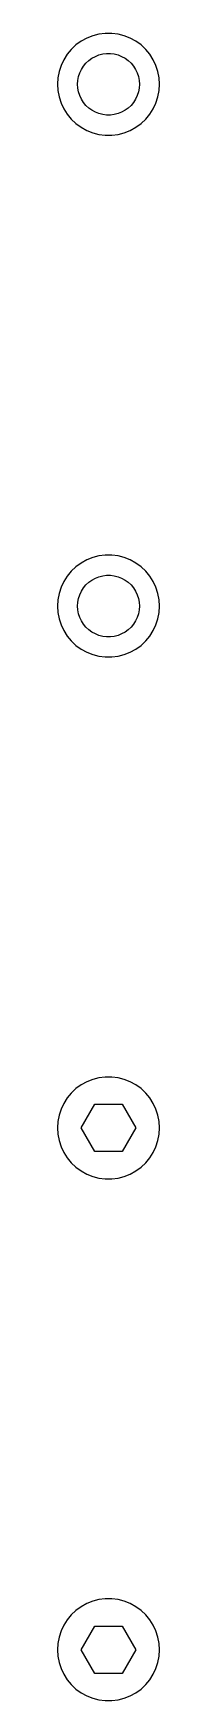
# Model space of a CAD drawing. Header units: metres. Extents: x -11 to 11, y 429 to 781.
import ezdxf

# ---------------------------------------------------------------- set-up
doc = ezdxf.new("R2010")
doc.units = ezdxf.units.M

msp = doc.modelspace()

# ---------------------------------------------------------------- linework, layer by layer
for p, q in [((-2.01434, 780.56), (-3.32193, 780.224)), ((-0.674988, 780.729), (-2.01434, 780.56)), ((0.674988, 780.729), (-0.674988, 780.729)), ((2.01434, 780.56), (0.674988, 780.729)), ((3.32193, 780.224), (2.01434, 780.56)), ((-7.83641, 777.359), (-8.69693, 776.319)), ((-6.85229, 778.283), (-7.83641, 777.359)), ((-5.76013, 779.077), (-6.85229, 778.283)), ((-4.57712, 779.727), (-5.76013, 779.077)), ((-3.32193, 780.224), (-4.57712, 779.727)), ((4.57712, 779.727), (3.32193, 780.224)), ((5.76013, 779.077), (4.57712, 779.727)), ((6.85229, 778.283), (5.76013, 779.077)), ((7.83641, 777.359), (6.85229, 778.283)), ((8.69693, 776.319), (7.83641, 777.359)), ((-9.99509, 773.957), (-10.4123, 772.673)), ((-9.42029, 775.179), (-9.99509, 773.957)), ((-8.69693, 776.319), (-9.42029, 775.179)), ((-5.69598, 773.131), (-5.25861, 773.821)), ((-5.25861, 773.821), (-4.73828, 774.45)), ((-4.73828, 774.45), (-4.14325, 775.008)), ((-4.14325, 775.008), (-3.48286, 775.488)), ((-3.48286, 775.488), (-2.76756, 775.881)), ((-2.76756, 775.881), (-2.00861, 776.182)), ((-2.00861, 776.182), (-1.21797, 776.385)), ((-1.21797, 776.385), (-0.408127, 776.487)), ((-0.408127, 776.487), (0.408127, 776.487)), ((0.408127, 776.487), (1.21797, 776.385)), ((1.21797, 776.385), (2.00861, 776.182)), ((2.00861, 776.182), (2.76756, 775.881)), ((2.76756, 775.881), (3.48286, 775.488)), ((3.48286, 775.488), (4.14325, 775.008)), ((4.14325, 775.008), (4.73828, 774.45)), ((4.73828, 774.45), (5.25861, 773.821)), ((5.25861, 773.821), (5.69598, 773.131)), ((9.42029, 775.179), (8.69693, 776.319)), ((9.99509, 773.957), (9.42029, 775.179)), ((10.4123, 772.673), (9.99509, 773.957)), ((-10.6652, 771.347), (-10.75, 770)), ((-10.75, 770), (-10.6652, 768.653)), ((-10.4123, 772.673), (-10.6652, 771.347)), ((-6.5, 770), (-6.44873, 770.815)), ((-6.44873, 769.185), (-6.5, 770)), ((-6.44873, 770.815), (-6.29578, 771.616)), ((-6.29578, 771.616), (-6.04353, 772.393)), ((-6.04353, 772.393), (-5.69598, 773.131)), ((5.69598, 773.131), (6.04353, 772.393)), ((6.04353, 772.393), (6.29578, 771.616)), ((6.29578, 771.616), (6.44873, 770.815)), ((6.44873, 770.815), (6.5, 770)), ((6.5, 770), (6.44873, 769.185)), ((10.6652, 771.347), (10.4123, 772.673)), ((10.75, 770), (10.6652, 771.347)), ((10.6652, 768.653), (10.75, 770)), ((-10.6652, 768.653), (-10.4123, 767.327)), ((-10.4123, 767.327), (-9.99509, 766.043)), ((-6.29578, 768.384), (-6.44873, 769.185)), ((-6.04353, 767.607), (-6.29578, 768.384)), ((-5.69598, 766.869), (-6.04353, 767.607)), ((-5.25861, 766.179), (-5.69598, 766.869)), ((-4.73828, 765.55), (-5.25861, 766.179)), ((5.25861, 766.179), (4.73828, 765.55)), ((5.69598, 766.869), (5.25861, 766.179)), ((6.04353, 767.607), (5.69598, 766.869)), ((6.29578, 768.384), (6.04353, 767.607)), ((6.44873, 769.185), (6.29578, 768.384)), ((9.99509, 766.043), (10.4123, 767.327)), ((10.4123, 767.327), (10.6652, 768.653)), ((-9.99509, 766.043), (-9.42029, 764.821)), ((-9.42029, 764.821), (-8.69693, 763.681)), ((-8.69693, 763.681), (-7.83641, 762.641)), ((-4.14325, 764.992), (-4.73828, 765.55)), ((-3.48286, 764.512), (-4.14325, 764.992)), ((-2.76756, 764.119), (-3.48286, 764.512)), ((-2.00861, 763.818), (-2.76756, 764.119)), ((-1.21797, 763.615), (-2.00861, 763.818)), ((-0.408127, 763.513), (-1.21797, 763.615)), ((0.408127, 763.513), (-0.408127, 763.513)), ((1.21797, 763.615), (0.408127, 763.513)), ((2.00861, 763.818), (1.21797, 763.615)), ((2.76756, 764.119), (2.00861, 763.818)), ((3.48286, 764.512), (2.76756, 764.119)), ((4.14325, 764.992), (3.48286, 764.512)), ((4.73828, 765.55), (4.14325, 764.992)), ((7.83641, 762.641), (8.69693, 763.681)), ((8.69693, 763.681), (9.42029, 764.821)), ((9.42029, 764.821), (9.99509, 766.043)), ((-7.83641, 762.641), (-6.85229, 761.717)), ((-6.85229, 761.717), (-5.76013, 760.923)), ((-5.76013, 760.923), (-4.57712, 760.273)), ((-4.57712, 760.273), (-3.32193, 759.776)), ((-3.32193, 759.776), (-2.01434, 759.44)), ((-2.01434, 759.44), (-0.674988, 759.271)), ((-0.674988, 759.271), (0.674988, 759.271)), ((0.674988, 759.271), (2.01434, 759.44)), ((2.01434, 759.44), (3.32193, 759.776)), ((3.32193, 759.776), (4.57712, 760.273)), ((4.57712, 760.273), (5.76013, 760.923)), ((5.76013, 760.923), (6.85229, 761.717)), ((6.85229, 761.717), (7.83641, 762.641)), ((-6.85229, 668.283), (-7.83641, 667.359)), ((-5.76013, 669.077), (-6.85229, 668.283)), ((-4.57712, 669.727), (-5.76013, 669.077)), ((-3.32193, 670.224), (-4.57712, 669.727)), ((-2.01434, 670.56), (-3.32193, 670.224)), ((-0.674988, 670.729), (-2.01434, 670.56)), ((0.674988, 670.729), (-0.674988, 670.729)), ((2.01434, 670.56), (0.674988, 670.729)), ((3.32193, 670.224), (2.01434, 670.56)), ((4.57712, 669.727), (3.32193, 670.224)), ((5.76013, 669.077), (4.57712, 669.727)), ((6.85229, 668.283), (5.76013, 669.077)), ((7.83641, 667.359), (6.85229, 668.283)), ((-9.42029, 665.179), (-9.99509, 663.957)), ((-8.69693, 666.319), (-9.42029, 665.179)), ((-7.83641, 667.359), (-8.69693, 666.319)), ((-5.25861, 663.821), (-4.73828, 664.45)), ((-4.73828, 664.45), (-4.14325, 665.008)), ((-4.14325, 665.008), (-3.48286, 665.488)), ((-3.48286, 665.488), (-2.76756, 665.881)), ((-2.76756, 665.881), (-2.00861, 666.182)), ((-2.00861, 666.182), (-1.21797, 666.385)), ((-1.21797, 666.385), (-0.408127, 666.487)), ((-0.408127, 666.487), (0.408127, 666.487)), ((0.408127, 666.487), (1.21797, 666.385)), ((1.21797, 666.385), (2.00861, 666.182)), ((2.00861, 666.182), (2.76756, 665.881)), ((2.76756, 665.881), (3.48286, 665.488)), ((3.48286, 665.488), (4.14325, 665.008)), ((4.14325, 665.008), (4.73828, 664.45)), ((4.73828, 664.45), (5.25861, 663.821)), ((8.69693, 666.319), (7.83641, 667.359)), ((9.42029, 665.179), (8.69693, 666.319)), ((9.99509, 663.957), (9.42029, 665.179)), ((-10.6652, 661.347), (-10.75, 660)), ((-10.4123, 662.673), (-10.6652, 661.347)), ((-9.99509, 663.957), (-10.4123, 662.673)), ((-6.5, 660), (-6.44873, 660.815)), ((-6.44873, 660.815), (-6.29578, 661.616)), ((-6.29578, 661.616), (-6.04353, 662.393)), ((-6.04353, 662.393), (-5.69598, 663.131)), ((-5.69598, 663.131), (-5.25861, 663.821)), ((5.25861, 663.821), (5.69598, 663.131)), ((5.69598, 663.131), (6.04353, 662.393)), ((6.04353, 662.393), (6.29578, 661.616)), ((6.29578, 661.616), (6.44873, 660.815)), ((6.44873, 660.815), (6.5, 660)), ((10.4123, 662.673), (9.99509, 663.957)), ((10.6652, 661.347), (10.4123, 662.673)), ((10.75, 660), (10.6652, 661.347)), ((-10.75, 660), (-10.6652, 658.653)), ((-10.6652, 658.653), (-10.4123, 657.327)), ((-10.4123, 657.327), (-9.99509, 656.043)), ((-6.44873, 659.185), (-6.5, 660)), ((-6.29578, 658.384), (-6.44873, 659.185)), ((-6.04353, 657.607), (-6.29578, 658.384)), ((-5.69598, 656.869), (-6.04353, 657.607)), ((6.04353, 657.607), (5.69598, 656.869)), ((6.29578, 658.384), (6.04353, 657.607)), ((6.44873, 659.185), (6.29578, 658.384)), ((6.5, 660), (6.44873, 659.185)), ((9.99509, 656.043), (10.4123, 657.327)), ((10.4123, 657.327), (10.6652, 658.653)), ((10.6652, 658.653), (10.75, 660)), ((-9.99509, 656.043), (-9.42029, 654.821)), ((-9.42029, 654.821), (-8.69693, 653.681)), ((-5.25861, 656.179), (-5.69598, 656.869)), ((-4.73828, 655.55), (-5.25861, 656.179)), ((-4.14325, 654.992), (-4.73828, 655.55)), ((-3.48286, 654.512), (-4.14325, 654.992)), ((-2.76756, 654.119), (-3.48286, 654.512)), ((-2.00861, 653.818), (-2.76756, 654.119)), ((-1.21797, 653.615), (-2.00861, 653.818)), ((2.00861, 653.818), (1.21797, 653.615)), ((2.76756, 654.119), (2.00861, 653.818)), ((3.48286, 654.512), (2.76756, 654.119)), ((4.14325, 654.992), (3.48286, 654.512)), ((4.73828, 655.55), (4.14325, 654.992)), ((5.25861, 656.179), (4.73828, 655.55)), ((5.69598, 656.869), (5.25861, 656.179)), ((8.69693, 653.681), (9.42029, 654.821)), ((9.42029, 654.821), (9.99509, 656.043)), ((-8.69693, 653.681), (-7.83641, 652.641)), ((-7.83641, 652.641), (-6.85229, 651.717)), ((-6.85229, 651.717), (-5.76013, 650.923)), ((-5.76013, 650.923), (-4.57712, 650.273)), ((-4.57712, 650.273), (-3.32193, 649.776)), ((-0.408127, 653.513), (-1.21797, 653.615)), ((0.408127, 653.513), (-0.408127, 653.513)), ((1.21797, 653.615), (0.408127, 653.513)), ((3.32193, 649.776), (4.57712, 650.273)), ((4.57712, 650.273), (5.76013, 650.923)), ((5.76013, 650.923), (6.85229, 651.717)), ((6.85229, 651.717), (7.83641, 652.641)), ((7.83641, 652.641), (8.69693, 653.681)), ((-3.32193, 649.776), (-2.01434, 649.44)), ((-2.01434, 649.44), (-0.674988, 649.271)), ((-0.674988, 649.271), (0.674988, 649.271)), ((0.674988, 649.271), (2.01434, 649.44)), ((2.01434, 649.44), (3.32193, 649.776)), ((-5.76013, 559.077), (-6.85229, 558.283)), ((-4.57712, 559.727), (-5.76013, 559.077)), ((-3.32193, 560.224), (-4.57712, 559.727)), ((-2.01434, 560.56), (-3.32193, 560.224)), ((-0.674988, 560.729), (-2.01434, 560.56)), ((0.674988, 560.729), (-0.674988, 560.729)), ((2.01434, 560.56), (0.674988, 560.729)), ((3.32193, 560.224), (2.01434, 560.56)), ((4.57712, 559.727), (3.32193, 560.224)), ((5.76013, 559.077), (4.57712, 559.727)), ((6.85229, 558.283), (5.76013, 559.077)), ((-8.69693, 556.319), (-9.42029, 555.179)), ((-7.83641, 557.359), (-8.69693, 556.319)), ((-6.85229, 558.283), (-7.83641, 557.359)), ((7.83641, 557.359), (6.85229, 558.283)), ((8.69693, 556.319), (7.83641, 557.359)), ((9.42029, 555.179), (8.69693, 556.319)), ((-10.4123, 552.673), (-10.6652, 551.347)), ((-9.99509, 553.957), (-10.4123, 552.673)), ((-9.42029, 555.179), (-9.99509, 553.957)), ((-5.76999, 550), (-2.88499, 554.997)), ((-2.88499, 554.997), (2.88499, 554.997)), ((2.88499, 554.997), (5.76999, 550)), ((9.99509, 553.957), (9.42029, 555.179)), ((10.4123, 552.673), (9.99509, 553.957)), ((10.6652, 551.347), (10.4123, 552.673)), ((-10.6652, 551.347), (-10.75, 550)), ((-10.75, 550), (-10.6652, 548.653)), ((-10.6652, 548.653), (-10.4123, 547.327)), ((-2.88499, 545.003), (-5.76999, 550)), ((5.76999, 550), (2.88499, 545.003)), ((10.4123, 547.327), (10.6652, 548.653)), ((10.75, 550), (10.6652, 551.347)), ((10.6652, 548.653), (10.75, 550)), ((-10.4123, 547.327), (-9.99509, 546.043)), ((-9.99509, 546.043), (-9.42029, 544.821)), ((-9.42029, 544.821), (-8.69693, 543.681)), ((2.88499, 545.003), (-2.88499, 545.003)), ((8.69693, 543.681), (9.42029, 544.821)), ((9.42029, 544.821), (9.99509, 546.043)), ((9.99509, 546.043), (10.4123, 547.327)), ((-8.69693, 543.681), (-7.83641, 542.641)), ((-7.83641, 542.641), (-6.85229, 541.717)), ((-6.85229, 541.717), (-5.76013, 540.923)), ((5.76013, 540.923), (6.85229, 541.717)), ((6.85229, 541.717), (7.83641, 542.641)), ((7.83641, 542.641), (8.69693, 543.681)), ((-5.76013, 540.923), (-4.57712, 540.273)), ((-4.57712, 540.273), (-3.32193, 539.776)), ((-3.32193, 539.776), (-2.01434, 539.44)), ((-2.01434, 539.44), (-0.674988, 539.271)), ((-0.674988, 539.271), (0.674988, 539.271)), ((0.674988, 539.271), (2.01434, 539.44)), ((2.01434, 539.44), (3.32193, 539.776)), ((3.32193, 539.776), (4.57712, 540.273)), ((4.57712, 540.273), (5.76013, 540.923)), ((-3.32193, 450.224), (-4.57712, 449.727)), ((-2.01434, 450.56), (-3.32193, 450.224)), ((-0.674988, 450.729), (-2.01434, 450.56)), ((0.674988, 450.729), (-0.674988, 450.729)), ((2.01434, 450.56), (0.674988, 450.729)), ((3.32193, 450.224), (2.01434, 450.56)), ((4.57712, 449.727), (3.32193, 450.224)), ((-7.83641, 447.359), (-8.69693, 446.319)), ((-6.85229, 448.283), (-7.83641, 447.359)), ((-5.76013, 449.077), (-6.85229, 448.283)), ((-4.57712, 449.727), (-5.76013, 449.077)), ((5.76013, 449.077), (4.57712, 449.727)), ((6.85229, 448.283), (5.76013, 449.077)), ((7.83641, 447.359), (6.85229, 448.283)), ((8.69693, 446.319), (7.83641, 447.359)), ((-9.99509, 443.957), (-10.4123, 442.673)), ((-9.42029, 445.179), (-9.99509, 443.957)), ((-8.69693, 446.319), (-9.42029, 445.179)), ((-5.76999, 440), (-2.88499, 444.997)), ((-2.88499, 444.997), (2.88499, 444.997)), ((2.88499, 444.997), (5.76999, 440)), ((9.42029, 445.179), (8.69693, 446.319)), ((9.99509, 443.957), (9.42029, 445.179)), ((10.4123, 442.673), (9.99509, 443.957)), ((-10.6652, 441.347), (-10.75, 440)), ((-10.75, 440), (-10.6652, 438.653)), ((-10.4123, 442.673), (-10.6652, 441.347)), ((-2.88499, 435.003), (-5.76999, 440)), ((5.76999, 440), (2.88499, 435.003)), ((10.6652, 441.347), (10.4123, 442.673)), ((10.75, 440), (10.6652, 441.347)), ((10.6652, 438.653), (10.75, 440)), ((-10.6652, 438.653), (-10.4123, 437.327)), ((-10.4123, 437.327), (-9.99509, 436.043)), ((-9.99509, 436.043), (-9.42029, 434.821)), ((9.42029, 434.821), (9.99509, 436.043)), ((9.99509, 436.043), (10.4123, 437.327)), ((10.4123, 437.327), (10.6652, 438.653)), ((-9.42029, 434.821), (-8.69693, 433.681)), ((-8.69693, 433.681), (-7.83641, 432.641)), ((-7.83641, 432.641), (-6.85229, 431.717)), ((2.88499, 435.003), (-2.88499, 435.003)), ((6.85229, 431.717), (7.83641, 432.641)), ((7.83641, 432.641), (8.69693, 433.681)), ((8.69693, 433.681), (9.42029, 434.821)), ((-6.85229, 431.717), (-5.76013, 430.923)), ((-5.76013, 430.923), (-4.57712, 430.273)), ((-4.57712, 430.273), (-3.32193, 429.776)), ((-3.32193, 429.776), (-2.01434, 429.44)), ((-2.01434, 429.44), (-0.674988, 429.271)), ((-0.674988, 429.271), (0.674988, 429.271)), ((0.674988, 429.271), (2.01434, 429.44)), ((2.01434, 429.44), (3.32193, 429.776)), ((3.32193, 429.776), (4.57712, 430.273)), ((4.57712, 430.273), (5.76013, 430.923)), ((5.76013, 430.923), (6.85229, 431.717))]:
    msp.add_line(p, q)

doc.saveas('drawing.dxf')
